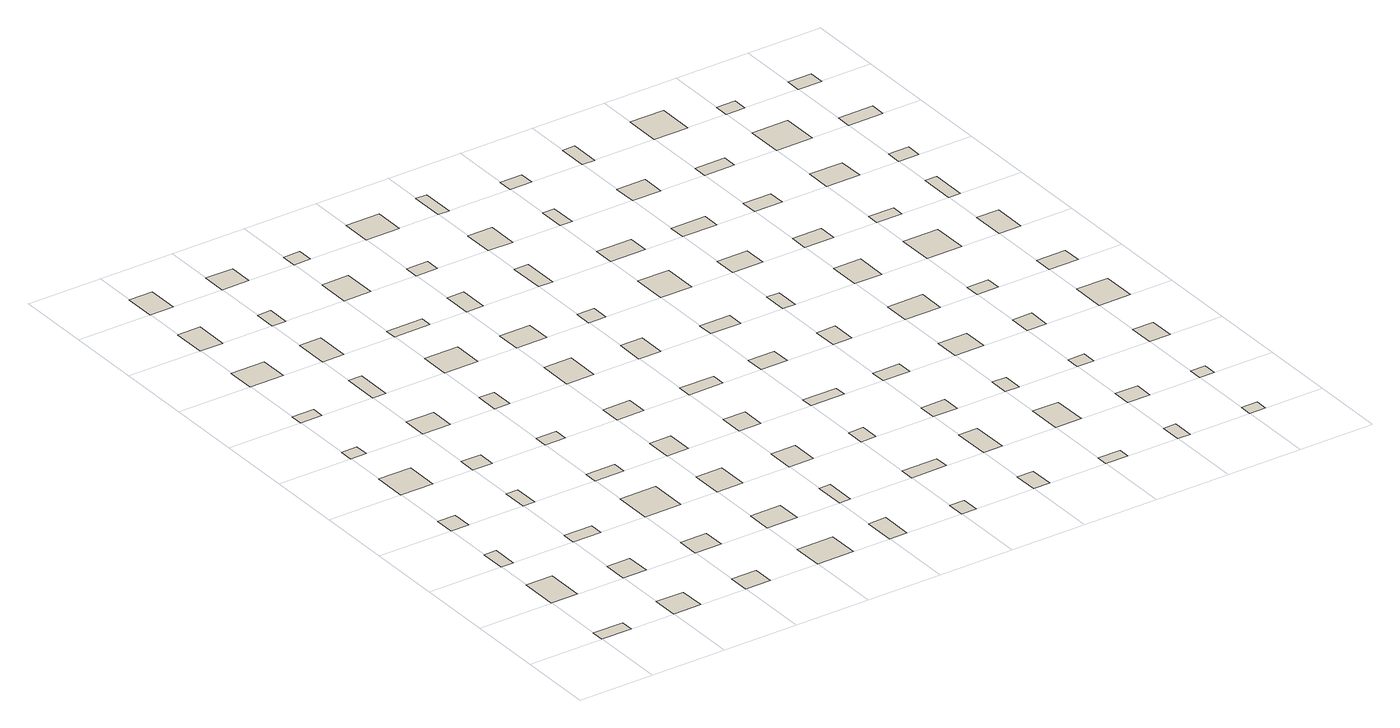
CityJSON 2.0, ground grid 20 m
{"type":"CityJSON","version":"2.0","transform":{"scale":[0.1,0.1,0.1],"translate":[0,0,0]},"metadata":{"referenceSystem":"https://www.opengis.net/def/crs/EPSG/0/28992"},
"CityObjects":{
"building1":{"type":"Building","attributes":{"roofType":"Flat","yearOfConstruction":1991,"function":"Residential","storeysAboveGround":1},"geometry":[{"type":"MultiSurface","lod":"0","boundaries":[[[0,1,2,3]]]}]},
"building2":{"type":"Building","attributes":{"roofType":"Flat","yearOfConstruction":1962,"function":"Residential","storeysAboveGround":2},"geometry":[{"type":"MultiSurface","lod":"0","boundaries":[[[4,5,6,7]]]}]},
"building3":{"type":"Building","attributes":{"roofType":"Shed","yearOfConstruction":1967,"function":"Residential","storeysAboveGround":3},"geometry":[{"type":"MultiSurface","lod":"0","boundaries":[[[8,9,10,11]]]}]},
"building4":{"type":"Building","attributes":{"roofType":"Flat","yearOfConstruction":1975,"function":"Residential","storeysAboveGround":5},"geometry":[{"type":"MultiSurface","lod":"0","boundaries":[[[12,13,14,15]]]}]},
"building5":{"type":"Building","attributes":{"roofType":"Flat","yearOfConstruction":1998,"function":"Residential","storeysAboveGround":4},"geometry":[{"type":"MultiSurface","lod":"0","boundaries":[[[16,17,18,19]]]}]},
"building6":{"type":"Building","attributes":{"roofType":"Flat","yearOfConstruction":1997,"function":"Industrial","storeysAboveGround":5},"geometry":[{"type":"MultiSurface","lod":"0","boundaries":[[[20,21,22,23]]]}]},
"building7":{"type":"Building","attributes":{"roofType":"Flat","yearOfConstruction":2008,"function":"Residential","storeysAboveGround":4},"geometry":[{"type":"MultiSurface","lod":"0","boundaries":[[[24,25,26,27]]]}]},
"building8":{"type":"Building","attributes":{"roofType":"Shed","yearOfConstruction":1953,"function":"Residential","storeysAboveGround":3},"geometry":[{"type":"MultiSurface","lod":"0","boundaries":[[[28,29,30,31]]]}]},
"building9":{"type":"Building","attributes":{"roofType":"Flat","yearOfConstruction":1951,"function":"Industrial","storeysAboveGround":4},"geometry":[{"type":"MultiSurface","lod":"0","boundaries":[[[32,33,34,35]]]}]},
"building10":{"type":"Building","attributes":{"roofType":"Hipped","yearOfConstruction":1962,"function":"Residential","storeysAboveGround":3},"geometry":[{"type":"MultiSurface","lod":"0","boundaries":[[[36,37,38,39]]]}]},
"building11":{"type":"Building","attributes":{"roofType":"Flat","yearOfConstruction":1979,"function":"Residential","storeysAboveGround":1},"geometry":[{"type":"MultiSurface","lod":"0","boundaries":[[[40,41,42,43]]]}]},
"building12":{"type":"Building","attributes":{"roofType":"Flat","yearOfConstruction":1979,"function":"Residential","storeysAboveGround":4},"geometry":[{"type":"MultiSurface","lod":"0","boundaries":[[[44,45,46,47]]]}]},
"building13":{"type":"Building","attributes":{"roofType":"Flat","yearOfConstruction":2012,"function":"Industrial","storeysAboveGround":5},"geometry":[{"type":"MultiSurface","lod":"0","boundaries":[[[48,49,50,51]]]}]},
"building14":{"type":"Building","attributes":{"roofType":"Shed","yearOfConstruction":2008,"function":"Residential","storeysAboveGround":2},"geometry":[{"type":"MultiSurface","lod":"0","boundaries":[[[52,53,54,55]]]}]},
"building15":{"type":"Building","attributes":{"roofType":"Hipped","yearOfConstruction":2012,"function":"Industrial","storeysAboveGround":2},"geometry":[{"type":"MultiSurface","lod":"0","boundaries":[[[56,57,58,59]]]}]},
"building16":{"type":"Building","attributes":{"roofType":"Flat","yearOfConstruction":1997,"function":"Residential","storeysAboveGround":3},"geometry":[{"type":"MultiSurface","lod":"0","boundaries":[[[60,61,62,63]]]}]},
"building17":{"type":"Building","attributes":{"roofType":"Hipped","yearOfConstruction":1991,"function":"Residential","storeysAboveGround":1},"geometry":[{"type":"MultiSurface","lod":"0","boundaries":[[[64,65,66,67]]]}]},
"building18":{"type":"Building","attributes":{"roofType":"Pyramidal","yearOfConstruction":1956,"function":"Residential","storeysAboveGround":1},"geometry":[{"type":"MultiSurface","lod":"0","boundaries":[[[68,69,70,71]]]}]},
"building19":{"type":"Building","attributes":{"roofType":"Hipped","yearOfConstruction":2011,"function":"Residential","storeysAboveGround":2},"geometry":[{"type":"MultiSurface","lod":"0","boundaries":[[[72,73,74,75]]]}]},
"building20":{"type":"Building","attributes":{"roofType":"Flat","yearOfConstruction":1984,"function":"Residential","storeysAboveGround":1},"geometry":[{"type":"MultiSurface","lod":"0","boundaries":[[[76,77,78,79]]]}]},
"building21":{"type":"Building","attributes":{"roofType":"Flat","yearOfConstruction":1980,"function":"Residential","storeysAboveGround":3},"geometry":[{"type":"MultiSurface","lod":"0","boundaries":[[[80,81,82,83]]]}]},
"building22":{"type":"Building","attributes":{"roofType":"Pyramidal","yearOfConstruction":1947,"function":"Residential","storeysAboveGround":3},"geometry":[{"type":"MultiSurface","lod":"0","boundaries":[[[84,85,86,87]]]}]},
"building23":{"type":"Building","attributes":{"roofType":"Flat","yearOfConstruction":2004,"function":"Residential","storeysAboveGround":5},"geometry":[{"type":"MultiSurface","lod":"0","boundaries":[[[88,89,90,91]]]}]},
"building24":{"type":"Building","attributes":{"roofType":"Pyramidal","yearOfConstruction":1988,"function":"Residential","storeysAboveGround":3},"geometry":[{"type":"MultiSurface","lod":"0","boundaries":[[[92,93,94,95]]]}]},
"building25":{"type":"Building","attributes":{"roofType":"Pyramidal","yearOfConstruction":1980,"function":"Residential","storeysAboveGround":1},"geometry":[{"type":"MultiSurface","lod":"0","boundaries":[[[96,97,98,99]]]}]},
"building26":{"type":"Building","attributes":{"roofType":"Pyramidal","yearOfConstruction":2006,"function":"Residential","storeysAboveGround":3},"geometry":[{"type":"MultiSurface","lod":"0","boundaries":[[[100,101,102,103]]]}]},
"building27":{"type":"Building","attributes":{"roofType":"Pyramidal","yearOfConstruction":2000,"function":"Residential","storeysAboveGround":3},"geometry":[{"type":"MultiSurface","lod":"0","boundaries":[[[104,105,106,107]]]}]},
"building28":{"type":"Building","attributes":{"roofType":"Flat","yearOfConstruction":1965,"function":"Residential","storeysAboveGround":5},"geometry":[{"type":"MultiSurface","lod":"0","boundaries":[[[108,109,110,111]]]}]},
"building29":{"type":"Building","attributes":{"roofType":"Hipped","yearOfConstruction":2001,"function":"Residential","storeysAboveGround":2},"geometry":[{"type":"MultiSurface","lod":"0","boundaries":[[[112,113,114,115]]]}]},
"building30":{"type":"Building","attributes":{"roofType":"Flat","yearOfConstruction":2013,"function":"Industrial","storeysAboveGround":4},"geometry":[{"type":"MultiSurface","lod":"0","boundaries":[[[116,117,118,119]]]}]},
"building31":{"type":"Building","attributes":{"roofType":"Flat","yearOfConstruction":1969,"function":"Residential","storeysAboveGround":4},"geometry":[{"type":"MultiSurface","lod":"0","boundaries":[[[120,121,122,123]]]}]},
"building32":{"type":"Building","attributes":{"roofType":"Gabled","yearOfConstruction":2010,"function":"Industrial","storeysAboveGround":2},"geometry":[{"type":"MultiSurface","lod":"0","boundaries":[[[124,125,126,127]]]}]},
"building33":{"type":"Building","attributes":{"roofType":"Flat","yearOfConstruction":2008,"function":"Residential","storeysAboveGround":1},"geometry":[{"type":"MultiSurface","lod":"0","boundaries":[[[128,129,130,131]]]}]},
"building34":{"type":"Building","attributes":{"roofType":"Hipped","yearOfConstruction":1999,"function":"Residential","storeysAboveGround":1},"geometry":[{"type":"MultiSurface","lod":"0","boundaries":[[[132,133,134,135]]]}]},
"building35":{"type":"Building","attributes":{"roofType":"Shed","yearOfConstruction":2009,"function":"Residential","storeysAboveGround":1},"geometry":[{"type":"MultiSurface","lod":"0","boundaries":[[[136,137,138,139]]]}]},
"building36":{"type":"Building","attributes":{"roofType":"Shed","yearOfConstruction":1976,"function":"Residential","storeysAboveGround":1},"geometry":[{"type":"MultiSurface","lod":"0","boundaries":[[[140,141,142,143]]]}]},
"building37":{"type":"Building","attributes":{"roofType":"Flat","yearOfConstruction":1967,"function":"Residential","storeysAboveGround":3},"geometry":[{"type":"MultiSurface","lod":"0","boundaries":[[[144,145,146,147]]]}]},
"building38":{"type":"Building","attributes":{"roofType":"Pyramidal","yearOfConstruction":1997,"function":"Industrial","storeysAboveGround":2},"geometry":[{"type":"MultiSurface","lod":"0","boundaries":[[[148,149,150,151]]]}]},
"building39":{"type":"Building","attributes":{"roofType":"Flat","yearOfConstruction":1967,"function":"Residential","storeysAboveGround":4},"geometry":[{"type":"MultiSurface","lod":"0","boundaries":[[[152,153,154,155]]]}]},
"building40":{"type":"Building","attributes":{"roofType":"Flat","yearOfConstruction":1981,"function":"Residential","storeysAboveGround":5},"geometry":[{"type":"MultiSurface","lod":"0","boundaries":[[[156,157,158,159]]]}]},
"building41":{"type":"Building","attributes":{"roofType":"Flat","yearOfConstruction":2013,"function":"Residential","storeysAboveGround":4},"geometry":[{"type":"MultiSurface","lod":"0","boundaries":[[[160,161,162,163]]]}]},
"building42":{"type":"Building","attributes":{"roofType":"Flat","yearOfConstruction":1971,"function":"Residential","storeysAboveGround":4},"geometry":[{"type":"MultiSurface","lod":"0","boundaries":[[[164,165,166,167]]]}]},
"building43":{"type":"Building","attributes":{"roofType":"Gabled","yearOfConstruction":1986,"function":"Residential","storeysAboveGround":2},"geometry":[{"type":"MultiSurface","lod":"0","boundaries":[[[168,169,170,171]]]}]},
"building44":{"type":"Building","attributes":{"roofType":"Hipped","yearOfConstruction":1961,"function":"Industrial","storeysAboveGround":2},"geometry":[{"type":"MultiSurface","lod":"0","boundaries":[[[172,173,174,175]]]}]},
"building45":{"type":"Building","attributes":{"roofType":"Gabled","yearOfConstruction":1990,"function":"Residential","storeysAboveGround":3},"geometry":[{"type":"MultiSurface","lod":"0","boundaries":[[[176,177,178,179]]]}]},
"building46":{"type":"Building","attributes":{"roofType":"Flat","yearOfConstruction":1961,"function":"Industrial","storeysAboveGround":4},"geometry":[{"type":"MultiSurface","lod":"0","boundaries":[[[180,181,182,183]]]}]},
"building47":{"type":"Building","attributes":{"roofType":"Flat","yearOfConstruction":1992,"function":"Residential","storeysAboveGround":4},"geometry":[{"type":"MultiSurface","lod":"0","boundaries":[[[184,185,186,187]]]}]},
"building48":{"type":"Building","attributes":{"roofType":"Pyramidal","yearOfConstruction":1980,"function":"Residential","storeysAboveGround":2},"geometry":[{"type":"MultiSurface","lod":"0","boundaries":[[[188,189,190,191]]]}]},
"building49":{"type":"Building","attributes":{"roofType":"Gabled","yearOfConstruction":1975,"function":"Residential","storeysAboveGround":2},"geometry":[{"type":"MultiSurface","lod":"0","boundaries":[[[192,193,194,195]]]}]},
"building50":{"type":"Building","attributes":{"roofType":"Flat","yearOfConstruction":1979,"function":"Residential","storeysAboveGround":4},"geometry":[{"type":"MultiSurface","lod":"0","boundaries":[[[196,197,198,199]]]}]},
"building51":{"type":"Building","attributes":{"roofType":"Flat","yearOfConstruction":1998,"function":"Residential","storeysAboveGround":3},"geometry":[{"type":"MultiSurface","lod":"0","boundaries":[[[200,201,202,203]]]}]},
"building52":{"type":"Building","attributes":{"roofType":"Flat","yearOfConstruction":1979,"function":"Residential","storeysAboveGround":5},"geometry":[{"type":"MultiSurface","lod":"0","boundaries":[[[204,205,206,207]]]}]},
"building53":{"type":"Building","attributes":{"roofType":"Flat","yearOfConstruction":1988,"function":"Residential","storeysAboveGround":4},"geometry":[{"type":"MultiSurface","lod":"0","boundaries":[[[208,209,210,211]]]}]},
"building54":{"type":"Building","attributes":{"roofType":"Shed","yearOfConstruction":1975,"function":"Residential","storeysAboveGround":3},"geometry":[{"type":"MultiSurface","lod":"0","boundaries":[[[212,213,214,215]]]}]},
"building55":{"type":"Building","attributes":{"roofType":"Flat","yearOfConstruction":1972,"function":"Industrial","storeysAboveGround":4},"geometry":[{"type":"MultiSurface","lod":"0","boundaries":[[[216,217,218,219]]]}]},
"building56":{"type":"Building","attributes":{"roofType":"Flat","yearOfConstruction":1997,"function":"Residential","storeysAboveGround":4},"geometry":[{"type":"MultiSurface","lod":"0","boundaries":[[[220,221,222,223]]]}]},
"building57":{"type":"Building","attributes":{"roofType":"Shed","yearOfConstruction":1954,"function":"Residential","storeysAboveGround":2},"geometry":[{"type":"MultiSurface","lod":"0","boundaries":[[[224,225,226,227]]]}]},
"building58":{"type":"Building","attributes":{"roofType":"Flat","yearOfConstruction":2010,"function":"Residential","storeysAboveGround":2},"geometry":[{"type":"MultiSurface","lod":"0","boundaries":[[[228,229,230,231]]]}]},
"building59":{"type":"Building","attributes":{"roofType":"Flat","yearOfConstruction":1984,"function":"Industrial","storeysAboveGround":4},"geometry":[{"type":"MultiSurface","lod":"0","boundaries":[[[232,233,234,235]]]}]},
"building60":{"type":"Building","attributes":{"roofType":"Hipped","yearOfConstruction":1995,"function":"Residential","storeysAboveGround":3},"geometry":[{"type":"MultiSurface","lod":"0","boundaries":[[[236,237,238,239]]]}]},
"building61":{"type":"Building","attributes":{"roofType":"Shed","yearOfConstruction":2001,"function":"Residential","storeysAboveGround":2},"geometry":[{"type":"MultiSurface","lod":"0","boundaries":[[[240,241,242,243]]]}]},
"building62":{"type":"Building","attributes":{"roofType":"Shed","yearOfConstruction":1978,"function":"Residential","storeysAboveGround":2},"geometry":[{"type":"MultiSurface","lod":"0","boundaries":[[[244,245,246,247]]]}]},
"building63":{"type":"Building","attributes":{"roofType":"Flat","yearOfConstruction":1952,"function":"Industrial","storeysAboveGround":4},"geometry":[{"type":"MultiSurface","lod":"0","boundaries":[[[248,249,250,251]]]}]},
"building64":{"type":"Building","attributes":{"roofType":"Gabled","yearOfConstruction":1948,"function":"Residential","storeysAboveGround":1},"geometry":[{"type":"MultiSurface","lod":"0","boundaries":[[[252,253,254,255]]]}]},
"building65":{"type":"Building","attributes":{"roofType":"Flat","yearOfConstruction":2007,"function":"Residential","storeysAboveGround":4},"geometry":[{"type":"MultiSurface","lod":"0","boundaries":[[[256,257,258,259]]]}]},
"building66":{"type":"Building","attributes":{"roofType":"Flat","yearOfConstruction":1966,"function":"Industrial","storeysAboveGround":5},"geometry":[{"type":"MultiSurface","lod":"0","boundaries":[[[260,261,262,263]]]}]},
"building67":{"type":"Building","attributes":{"roofType":"Hipped","yearOfConstruction":1990,"function":"Residential","storeysAboveGround":3},"geometry":[{"type":"MultiSurface","lod":"0","boundaries":[[[264,265,266,267]]]}]},
"building68":{"type":"Building","attributes":{"roofType":"Pyramidal","yearOfConstruction":2005,"function":"Residential","storeysAboveGround":1},"geometry":[{"type":"MultiSurface","lod":"0","boundaries":[[[268,269,270,271]]]}]},
"building69":{"type":"Building","attributes":{"roofType":"Pyramidal","yearOfConstruction":1950,"function":"Residential","storeysAboveGround":3},"geometry":[{"type":"MultiSurface","lod":"0","boundaries":[[[272,273,274,275]]]}]},
"building70":{"type":"Building","attributes":{"roofType":"Flat","yearOfConstruction":1975,"function":"Residential","storeysAboveGround":5},"geometry":[{"type":"MultiSurface","lod":"0","boundaries":[[[276,277,278,279]]]}]},
"building71":{"type":"Building","attributes":{"roofType":"Gabled","yearOfConstruction":1972,"function":"Industrial","storeysAboveGround":3},"geometry":[{"type":"MultiSurface","lod":"0","boundaries":[[[280,281,282,283]]]}]},
"building72":{"type":"Building","attributes":{"roofType":"Gabled","yearOfConstruction":1994,"function":"Residential","storeysAboveGround":3},"geometry":[{"type":"MultiSurface","lod":"0","boundaries":[[[284,285,286,287]]]}]},
"building73":{"type":"Building","attributes":{"roofType":"Gabled","yearOfConstruction":1990,"function":"Residential","storeysAboveGround":3},"geometry":[{"type":"MultiSurface","lod":"0","boundaries":[[[288,289,290,291]]]}]},
"building74":{"type":"Building","attributes":{"roofType":"Flat","yearOfConstruction":1945,"function":"Residential","storeysAboveGround":5},"geometry":[{"type":"MultiSurface","lod":"0","boundaries":[[[292,293,294,295]]]}]},
"building75":{"type":"Building","attributes":{"roofType":"Flat","yearOfConstruction":1991,"function":"Residential","storeysAboveGround":4},"geometry":[{"type":"MultiSurface","lod":"0","boundaries":[[[296,297,298,299]]]}]},
"building76":{"type":"Building","attributes":{"roofType":"Gabled","yearOfConstruction":1973,"function":"Residential","storeysAboveGround":3},"geometry":[{"type":"MultiSurface","lod":"0","boundaries":[[[300,301,302,303]]]}]},
"building77":{"type":"Building","attributes":{"roofType":"Flat","yearOfConstruction":1946,"function":"Industrial","storeysAboveGround":4},"geometry":[{"type":"MultiSurface","lod":"0","boundaries":[[[304,305,306,307]]]}]},
"building78":{"type":"Building","attributes":{"roofType":"Flat","yearOfConstruction":1960,"function":"Residential","storeysAboveGround":5},"geometry":[{"type":"MultiSurface","lod":"0","boundaries":[[[308,309,310,311]]]}]},
"building79":{"type":"Building","attributes":{"roofType":"Gabled","yearOfConstruction":2009,"function":"Residential","storeysAboveGround":2},"geometry":[{"type":"MultiSurface","lod":"0","boundaries":[[[312,313,314,315]]]}]},
"building80":{"type":"Building","attributes":{"roofType":"Flat","yearOfConstruction":2011,"function":"Residential","storeysAboveGround":4},"geometry":[{"type":"MultiSurface","lod":"0","boundaries":[[[316,317,318,319]]]}]},
"building81":{"type":"Building","attributes":{"roofType":"Flat","yearOfConstruction":1956,"function":"Residential","storeysAboveGround":2},"geometry":[{"type":"MultiSurface","lod":"0","boundaries":[[[320,321,322,323]]]}]},
"building82":{"type":"Building","attributes":{"roofType":"Pyramidal","yearOfConstruction":2011,"function":"Industrial","storeysAboveGround":2},"geometry":[{"type":"MultiSurface","lod":"0","boundaries":[[[324,325,326,327]]]}]},
"building83":{"type":"Building","attributes":{"roofType":"Shed","yearOfConstruction":2013,"function":"Residential","storeysAboveGround":2},"geometry":[{"type":"MultiSurface","lod":"0","boundaries":[[[328,329,330,331]]]}]},
"building84":{"type":"Building","attributes":{"roofType":"Flat","yearOfConstruction":1962,"function":"Residential","storeysAboveGround":5},"geometry":[{"type":"MultiSurface","lod":"0","boundaries":[[[332,333,334,335]]]}]},
"building85":{"type":"Building","attributes":{"roofType":"Shed","yearOfConstruction":1984,"function":"Residential","storeysAboveGround":2},"geometry":[{"type":"MultiSurface","lod":"0","boundaries":[[[336,337,338,339]]]}]},
"building86":{"type":"Building","attributes":{"roofType":"Flat","yearOfConstruction":2005,"function":"Residential","storeysAboveGround":2},"geometry":[{"type":"MultiSurface","lod":"0","boundaries":[[[340,341,342,343]]]}]},
"building87":{"type":"Building","attributes":{"roofType":"Gabled","yearOfConstruction":1978,"function":"Residential","storeysAboveGround":2},"geometry":[{"type":"MultiSurface","lod":"0","boundaries":[[[344,345,346,347]]]}]},
"building88":{"type":"Building","attributes":{"roofType":"Flat","yearOfConstruction":1986,"function":"Residential","storeysAboveGround":4},"geometry":[{"type":"MultiSurface","lod":"0","boundaries":[[[348,349,350,351]]]}]},
"building89":{"type":"Building","attributes":{"roofType":"Hipped","yearOfConstruction":1998,"function":"Residential","storeysAboveGround":3},"geometry":[{"type":"MultiSurface","lod":"0","boundaries":[[[352,353,354,355]]]}]},
"building90":{"type":"Building","attributes":{"roofType":"Pyramidal","yearOfConstruction":1995,"function":"Industrial","storeysAboveGround":3},"geometry":[{"type":"MultiSurface","lod":"0","boundaries":[[[356,357,358,359]]]}]},
"building91":{"type":"Building","attributes":{"roofType":"Flat","yearOfConstruction":1999,"function":"Industrial","storeysAboveGround":1},"geometry":[{"type":"MultiSurface","lod":"0","boundaries":[[[360,361,362,363]]]}]},
"building92":{"type":"Building","attributes":{"roofType":"Flat","yearOfConstruction":1961,"function":"Residential","storeysAboveGround":5},"geometry":[{"type":"MultiSurface","lod":"0","boundaries":[[[364,365,366,367]]]}]},
"building93":{"type":"Building","attributes":{"roofType":"Flat","yearOfConstruction":1954,"function":"Residential","storeysAboveGround":5},"geometry":[{"type":"MultiSurface","lod":"0","boundaries":[[[368,369,370,371]]]}]},
"building94":{"type":"Building","attributes":{"roofType":"Flat","yearOfConstruction":2011,"function":"Residential","storeysAboveGround":4},"geometry":[{"type":"MultiSurface","lod":"0","boundaries":[[[372,373,374,375]]]}]},
"building95":{"type":"Building","attributes":{"roofType":"Flat","yearOfConstruction":1952,"function":"Residential","storeysAboveGround":2},"geometry":[{"type":"MultiSurface","lod":"0","boundaries":[[[376,377,378,379]]]}]},
"building96":{"type":"Building","attributes":{"roofType":"Flat","yearOfConstruction":1952,"function":"Residential","storeysAboveGround":4},"geometry":[{"type":"MultiSurface","lod":"0","boundaries":[[[380,381,382,383]]]}]},
"building97":{"type":"Building","attributes":{"roofType":"Flat","yearOfConstruction":1985,"function":"Industrial","storeysAboveGround":4},"geometry":[{"type":"MultiSurface","lod":"0","boundaries":[[[384,385,386,387]]]}]},
"building98":{"type":"Building","attributes":{"roofType":"Flat","yearOfConstruction":1953,"function":"Industrial","storeysAboveGround":5},"geometry":[{"type":"MultiSurface","lod":"0","boundaries":[[[388,389,390,391]]]}]},
"building99":{"type":"Building","attributes":{"roofType":"Gabled","yearOfConstruction":1951,"function":"Residential","storeysAboveGround":3},"geometry":[{"type":"MultiSurface","lod":"0","boundaries":[[[392,393,394,395]]]}]},
"building100":{"type":"Building","attributes":{"roofType":"Gabled","yearOfConstruction":1951,"function":"Residential","storeysAboveGround":2},"geometry":[{"type":"MultiSurface","lod":"0","boundaries":[[[396,397,398,399]]]}]}
},
"vertices":[
[82,0,0],[82,34,0],[0,34,0],[0,0,0],
[72,200,0],[72,300,0],[0,300,0],[0,200,0],
[34,400,0],[34,468,0],[0,468,0],[0,400,0],
[49,600,0],[49,654,0],[0,654,0],[0,600,0],
[275,0,0],[275,69,0],[200,69,0],[200,0,0],
[89,800,0],[89,889,0],[0,889,0],[0,800,0],
[263,200,0],[263,265,0],[200,265,0],[200,200,0],
[43,1000,0],[43,1037,0],[0,1037,0],[0,1000,0],
[276,400,0],[276,436,0],[200,436,0],[200,400,0],
[59,1200,0],[59,1233,0],[0,1233,0],[0,1200,0],
[232,600,0],[232,668,0],[200,668,0],[200,600,0],
[469,0,0],[469,56,0],[400,56,0],[400,0,0],
[254,800,0],[254,847,0],[200,847,0],[200,800,0],
[91,1400,0],[91,1476,0],[0,1476,0],[0,1400,0],
[471,200,0],[471,259,0],[400,259,0],[400,200,0],
[62,1600,0],[62,1690,0],[0,1690,0],[0,1600,0],
[276,1000,0],[276,1066,0],[200,1066,0],[200,1000,0],
[499,400,0],[499,500,0],[400,500,0],[400,400,0],
[64,1800,0],[64,1883,0],[0,1883,0],[0,1800,0],
[236,1200,0],[236,1296,0],[200,1296,0],[200,1200,0],
[479,600,0],[479,636,0],[400,636,0],[400,600,0],
[699,0,0],[699,81,0],[600,81,0],[600,0,0],
[259,1400,0],[259,1491,0],[200,1491,0],[200,1400,0],
[456,800,0],[456,835,0],[400,835,0],[400,800,0],
[237,1600,0],[237,1659,0],[200,1659,0],[200,1600,0],
[682,200,0],[682,267,0],[600,267,0],[600,200,0],
[442,1000,0],[442,1063,0],[400,1063,0],[400,1000,0],
[671,400,0],[671,484,0],[600,484,0],[600,400,0],
[274,1800,0],[274,1865,0],[200,1865,0],[200,1800,0],
[492,1200,0],[492,1280,0],[400,1280,0],[400,1200,0],
[658,600,0],[658,670,0],[600,670,0],[600,600,0],
[848,0,0],[848,84,0],[800,84,0],[800,0,0],
[498,1400,0],[498,1431,0],[400,1431,0],[400,1400,0],
[674,800,0],[674,855,0],[600,855,0],[600,800,0],
[830,200,0],[830,281,0],[800,281,0],[800,200,0],
[473,1600,0],[473,1689,0],[400,1689,0],[400,1600,0],
[675,1000,0],[675,1091,0],[600,1091,0],[600,1000,0],
[867,400,0],[867,472,0],[800,472,0],[800,400,0],
[445,1800,0],[445,1842,0],[400,1842,0],[400,1800,0],
[683,1200,0],[683,1267,0],[600,1267,0],[600,1200,0],
[860,600,0],[860,663,0],[800,663,0],[800,600,0],
[1040,0,0],[1040,47,0],[1000,47,0],[1000,0,0],
[646,1400,0],[646,1477,0],[600,1477,0],[600,1400,0],
[894,800,0],[894,837,0],[800,837,0],[800,800,0],
[1096,200,0],[1096,237,0],[1000,237,0],[1000,200,0],
[658,1600,0],[658,1638,0],[600,1638,0],[600,1600,0],
[860,1000,0],[860,1073,0],[800,1073,0],[800,1000,0],
[1040,400,0],[1040,450,0],[1000,450,0],[1000,400,0],
[847,1200,0],[847,1246,0],[800,1246,0],[800,1200,0],
[691,1800,0],[691,1879,0],[600,1879,0],[600,1800,0],
[1092,600,0],[1092,633,0],[1000,633,0],[1000,600,0],
[1244,0,0],[1244,65,0],[1200,65,0],[1200,0,0],
[839,1400,0],[839,1497,0],[800,1497,0],[800,1400,0],
[1072,800,0],[1072,851,0],[1000,851,0],[1000,800,0],
[1252,200,0],[1252,299,0],[1200,299,0],[1200,200,0],
[867,1600,0],[867,1682,0],[800,1682,0],[800,1600,0],
[1083,1000,0],[1083,1044,0],[1000,1044,0],[1000,1000,0],
[1266,400,0],[1266,449,0],[1200,449,0],[1200,400,0],
[830,1800,0],[830,1889,0],[800,1889,0],[800,1800,0],
[1086,1200,0],[1086,1292,0],[1000,1292,0],[1000,1200,0],
[1273,600,0],[1273,641,0],[1200,641,0],[1200,600,0],
[1461,0,0],[1461,30,0],[1400,30,0],[1400,0,0],
[1252,800,0],[1252,866,0],[1200,866,0],[1200,800,0],
[1096,1400,0],[1096,1456,0],[1000,1456,0],[1000,1400,0],
[1032,1600,0],[1032,1671,0],[1000,1671,0],[1000,1600,0],
[1471,200,0],[1471,291,0],[1400,291,0],[1400,200,0],
[1234,1000,0],[1234,1064,0],[1200,1064,0],[1200,1000,0],
[1438,400,0],[1438,452,0],[1400,452,0],[1400,400,0],
[1059,1800,0],[1059,1840,0],[1000,1840,0],[1000,1800,0],
[1283,1200,0],[1283,1262,0],[1200,1262,0],[1200,1200,0],
[1634,0,0],[1634,56,0],[1600,56,0],[1600,0,0],
[1479,600,0],[1479,668,0],[1400,668,0],[1400,600,0],
[1294,1400,0],[1294,1445,0],[1200,1445,0],[1200,1400,0],
[1662,200,0],[1662,249,0],[1600,249,0],[1600,200,0],
[1498,800,0],[1498,870,0],[1400,870,0],[1400,800,0],
[1278,1600,0],[1278,1662,0],[1200,1662,0],[1200,1600,0],
[1645,400,0],[1645,437,0],[1600,437,0],[1600,400,0],
[1474,1000,0],[1474,1084,0],[1400,1084,0],[1400,1000,0],
[1234,1800,0],[1234,1879,0],[1200,1879,0],[1200,1800,0],
[1480,1200,0],[1480,1249,0],[1400,1249,0],[1400,1200,0],
[1653,600,0],[1653,659,0],[1600,659,0],[1600,600,0],
[1843,0,0],[1843,33,0],[1800,33,0],[1800,0,0],
[1476,1400,0],[1476,1445,0],[1400,1445,0],[1400,1400,0],
[1658,800,0],[1658,840,0],[1600,840,0],[1600,800,0],
[1840,200,0],[1840,235,0],[1800,235,0],[1800,200,0],
[1483,1600,0],[1483,1638,0],[1400,1638,0],[1400,1600,0],
[1857,400,0],[1857,466,0],[1800,466,0],[1800,400,0],
[1696,1000,0],[1696,1095,0],[1600,1095,0],[1600,1000,0],
[1669,1200,0],[1669,1232,0],[1600,1232,0],[1600,1200,0],
[1493,1800,0],[1493,1897,0],[1400,1897,0],[1400,1800,0],
[1886,600,0],[1886,690,0],[1800,690,0],[1800,600,0],
[1691,1400,0],[1691,1468,0],[1600,1468,0],[1600,1400,0],
[1880,800,0],[1880,850,0],[1800,850,0],[1800,800,0],
[1860,1000,0],[1860,1088,0],[1800,1088,0],[1800,1000,0],
[1699,1600,0],[1699,1697,0],[1600,1697,0],[1600,1600,0],
[1651,1800,0],[1651,1839,0],[1600,1839,0],[1600,1800,0],
[1831,1200,0],[1831,1294,0],[1800,1294,0],[1800,1200,0],
[1856,1400,0],[1856,1440,0],[1800,1440,0],[1800,1400,0],
[1895,1600,0],[1895,1640,0],[1800,1640,0],[1800,1600,0],
[1864,1800,0],[1864,1840,0],[1800,1840,0],[1800,1800,0]
]}
